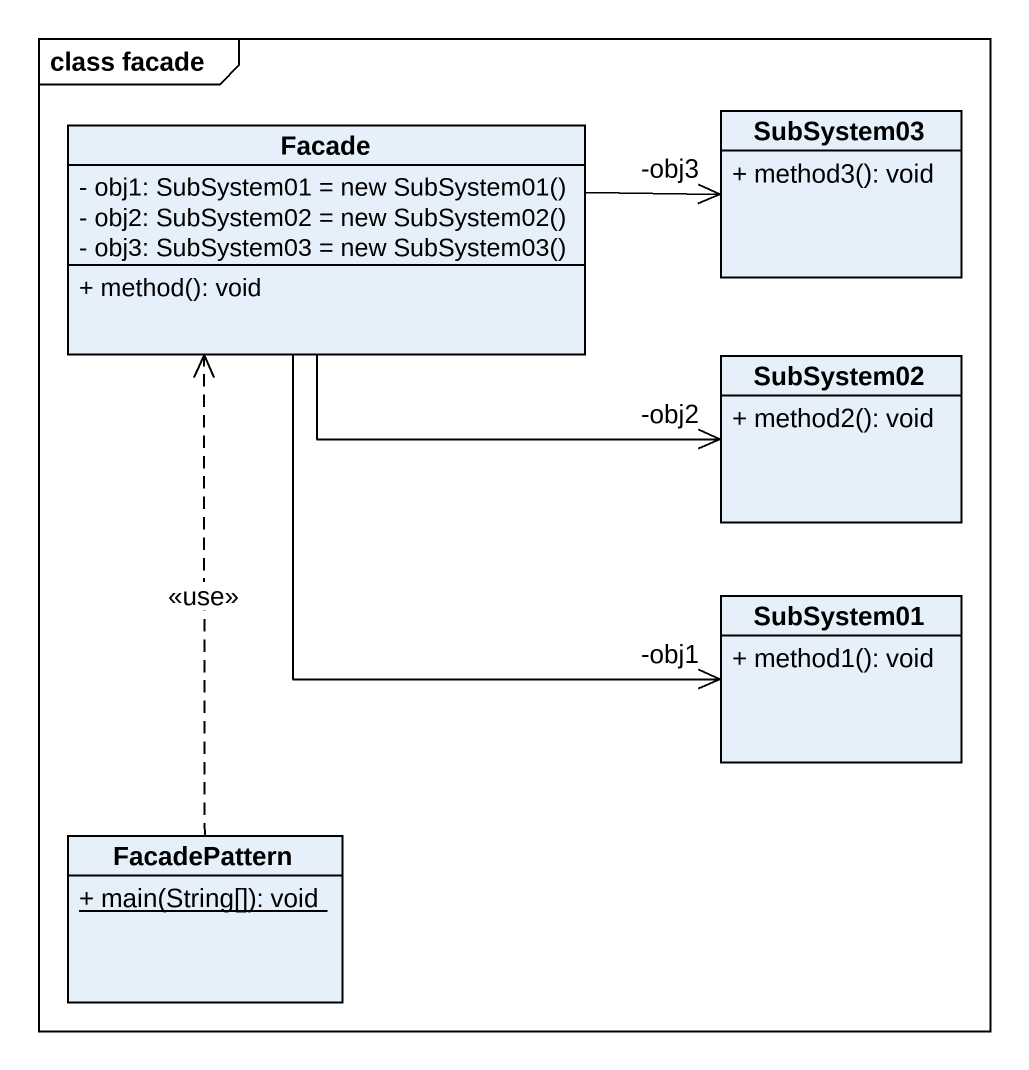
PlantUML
@startuml
mainframe class facade
hide circle
hide empty members
skinparam classAttributeIconSize 0
class Facade {
  {field} - obj1: SubSystem01 = new SubSystem01()
  {field} - obj2: SubSystem02 = new SubSystem02()
  {field} - obj3: SubSystem03 = new SubSystem03()
  + method(): void
}
class SubSystem03 {
  + method3(): void
}
class SubSystem02 {
  + method2(): void
}
class SubSystem01 {
  + method1(): void
}
class FacadePattern {
  {static} + main(String[]): void
}
Facade -right-> "-obj3" SubSystem03
Facade -right-> "-obj2" SubSystem02
Facade --> "-obj1" SubSystem01
FacadePattern .up.> Facade : <<use>>
@enduml
